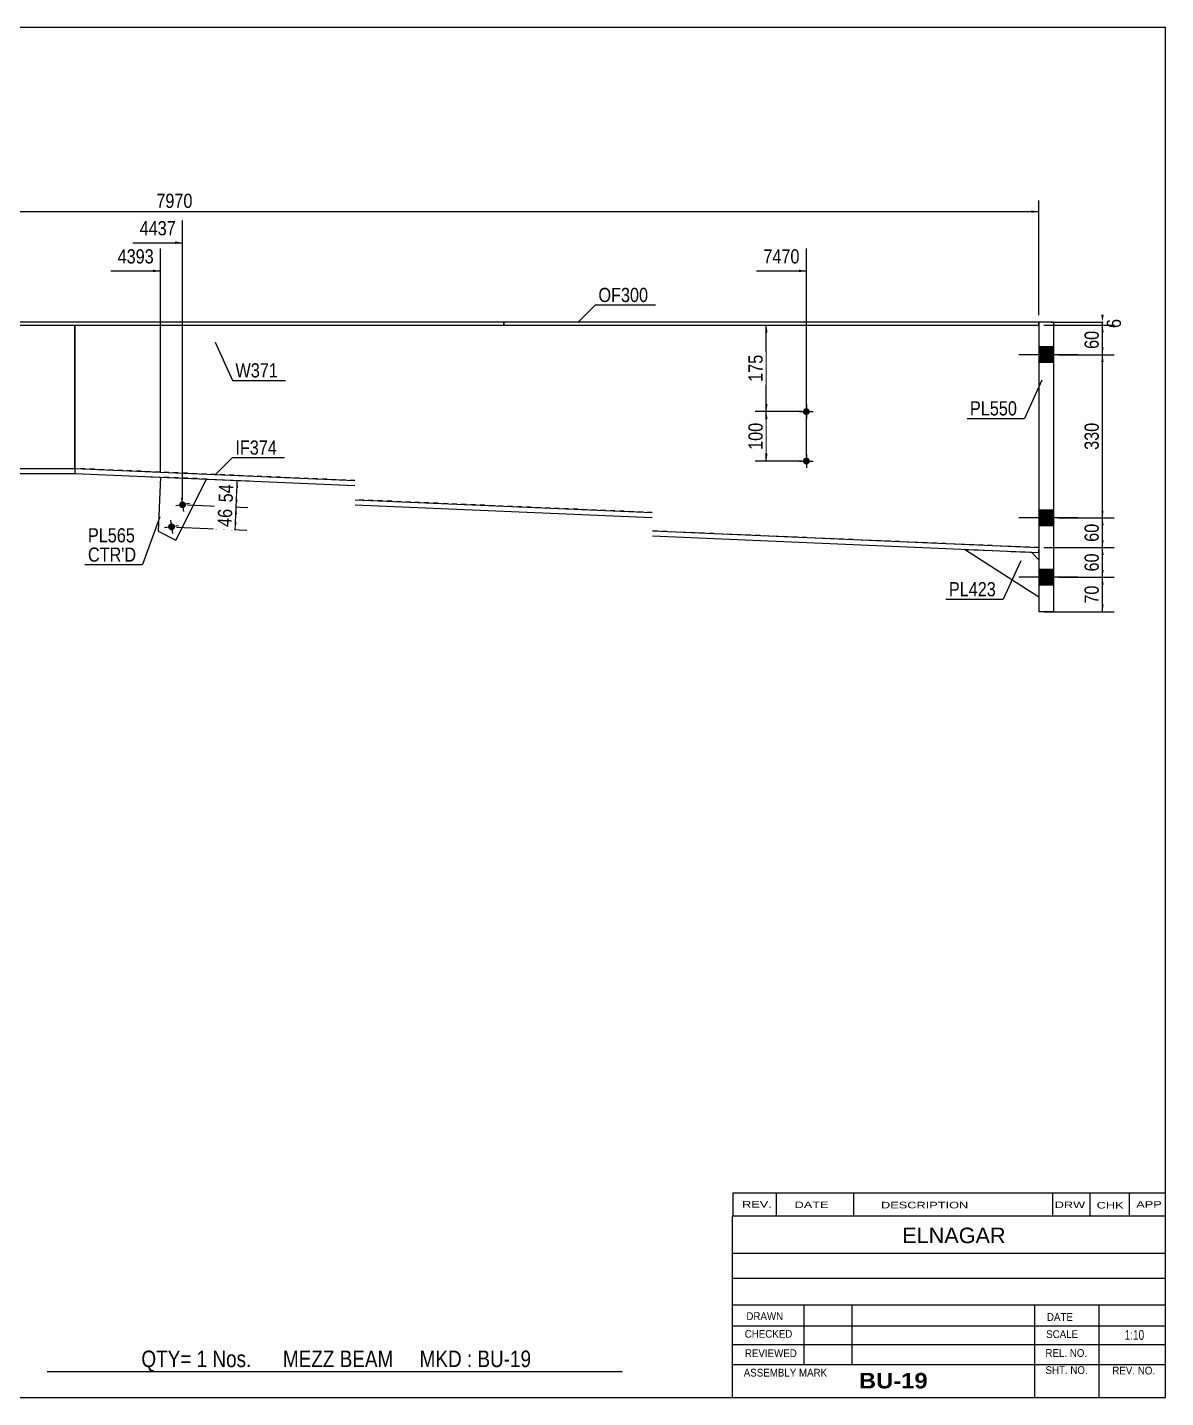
# Model space of a CAD drawing. Header units: millimetres. Extents: x -30 to 372, y -194 to 83.
# Drawn here: x 142 to 372.2, y -194.3 to 82.7 of the extents above; entities that cross this region are included whole.
import ezdxf

# ---------------------------------------------------------------- set-up
doc = ezdxf.new("R2010")
doc.units = ezdxf.units.MM
doc.linetypes.add('DXK_LINE_DOT1', pattern=[1.8814, 0.9407, -0.9407])
doc.styles.add('Arial', font='ARIAL.TTF', dxfattribs={"height": 0.2})
doc.styles.add('Arial Bold', font='ARIALBD.TTF', dxfattribs={"height": 0.2})
doc.styles.add('Arial Narrow', font='ARIALN.TTF', dxfattribs={"height": 0.2})

# ---------------------------------------------------------------- blocks, each defined once
blk = doc.blocks.new('Unknown-627318015-1211')
at = {"color": 5, "linetype": 'Continuous'}
for p, q in [((372.18, 82.67), (-27.82, 82.67)), ((-27.82, 82.67), (-27.82, -194.33)), ((372.18, -194.33), (372.18, 82.67)), ((-27.82, -194.33), (372.18, -194.33))]:
    blk.add_line(p, q, dxfattribs=at)
at = {"color": 174, "linetype": 'Continuous', "style": 'Arial'}
blk.add_text('Tekla structures', height=1.9102, rotation=90, dxfattribs=at).set_placement((-28.32, -193.83))
blk = doc.blocks.new('Bolt-627318015-1239 - 1232')
at = {"linetype": 'Continuous'}
blk.add_hatch(color=3, dxfattribs=at).paths.add_polyline_path([(171.87, -18.19, -1), (170.49, -18.41, -1)])
at = {"color": 3, "linetype": 'Continuous'}
for p, q in [((172.56, -18.08), (169.79, -18.52)), ((170.96, -16.92), (171.4, -19.68))]:
    blk.add_line(p, q, dxfattribs=at)
blk = doc.blocks.new('Bolt-627318015-1235 - 1232')
at = {"linetype": 'Continuous'}
for points in [[(299.54, 5.7), (299.68, 5.68), (299.82, 5.64), (299.95, 5.57), (300.06, 5.47), (300.14, 5.35), (300.2, 5.22), (300.23, 5.07), (300.23, 4.93), (300.2, 4.78), (300.14, 4.65), (300.06, 4.53), (299.95, 4.43), (299.82, 4.36), (299.68, 4.32), (299.54, 4.3), (299.39, 4.32), (299.25, 4.36), (299.13, 4.43), (299.02, 4.53), (298.93, 4.65), (298.87, 4.78), (298.84, 4.93), (298.84, 5.07), (298.87, 5.22), (298.93, 5.35), (299.02, 5.47), (299.13, 5.57), (299.25, 5.64), (299.39, 5.68)], [(299.54, -4.3), (299.68, -4.32), (299.82, -4.36), (299.95, -4.43), (300.06, -4.53), (300.14, -4.65), (300.2, -4.78), (300.23, -4.93), (300.23, -5.07), (300.2, -5.22), (300.14, -5.35), (300.06, -5.47), (299.95, -5.57), (299.82, -5.64), (299.68, -5.68), (299.54, -5.7), (299.39, -5.68), (299.25, -5.64), (299.13, -5.57), (299.02, -5.47), (298.93, -5.35), (298.87, -5.22), (298.84, -5.07), (298.84, -4.93), (298.87, -4.78), (298.93, -4.65), (299.02, -4.53), (299.13, -4.43), (299.25, -4.36), (299.39, -4.32)]]:
    blk.add_hatch(color=3, dxfattribs=at).paths.add_polyline_path(points)
at = {"color": 3, "linetype": 'Continuous'}
for p, q in [((299.54, 6.4), (299.54, 3.6)), ((298.14, 5), (300.94, 5)), ((298.14, -5), (300.94, -5)), ((299.54, -3.6), (299.54, -6.4))]:
    blk.add_line(p, q, dxfattribs=at)
blk = doc.blocks.new('Bolt-627318015-1278 - 1232')
at = {"linetype": 'Continuous'}
for points in [[(346.54, 18.1), (346.54, 14.9), (349.54, 14.9), (349.54, 18.1)], [(346.54, 18.1), (346.54, 14.9), (349.54, 14.9), (349.54, 18.1)], [(346.54, -14.9), (346.54, -18.1), (349.54, -18.1), (349.54, -14.9)], [(346.54, -14.9), (346.54, -18.1), (349.54, -18.1), (349.54, -14.9)], [(346.54, -26.9), (346.54, -30.1), (349.54, -30.1), (349.54, -26.9)], [(346.54, -26.9), (346.54, -30.1), (349.54, -30.1), (349.54, -26.9)]]:
    blk.add_hatch(color=3, dxfattribs=at).paths.add_polyline_path(points)
at = {"color": 3, "linetype": 'Continuous'}
for p, q in [((349.54, 18.1), (346.54, 18.1)), ((349.54, 18.1), (346.54, 18.1)), ((354.44, 16.5), (342.54, 16.5)), ((354.44, 16.5), (342.54, 16.5)), ((349.54, 14.9), (346.54, 14.9)), ((349.54, 14.9), (346.54, 14.9)), ((354.44, -16.5), (342.54, -16.5)), ((354.44, -16.5), (342.54, -16.5)), ((349.54, -14.9), (346.54, -14.9)), ((349.54, -14.9), (346.54, -14.9)), ((349.54, -18.1), (346.54, -18.1)), ((349.54, -18.1), (346.54, -18.1)), ((349.54, -26.9), (346.54, -26.9)), ((349.54, -26.9), (346.54, -26.9)), ((354.44, -28.5), (342.54, -28.5)), ((354.44, -28.5), (342.54, -28.5)), ((349.54, -30.1), (346.54, -30.1)), ((349.54, -30.1), (346.54, -30.1))]:
    blk.add_line(p, q, dxfattribs=at)
blk = doc.blocks.new('Bolt-627318015-1238 - 1232')
at = {"linetype": 'Continuous'}
blk.add_hatch(color=3, dxfattribs=at).paths.add_polyline_path([(174.1, -13.72, -1), (172.72, -13.94, -1)])
at = {"color": 3, "linetype": 'Continuous'}
for p, q in [((174.8, -13.61), (172.03, -14.05)), ((173.19, -12.44), (173.63, -15.21))]:
    blk.add_line(p, q, dxfattribs=at)
blk = doc.blocks.new('Part-627318015-1443 - 1232')
at = {"color": 2, "linetype": 'Continuous'}
for p, q in [((349.54, 23.1), (346.54, 23.1)), ((346.54, 23.1), (346.54, -35.5)), ((349.54, 23.1), (349.54, -35.5)), ((349.54, -35.5), (346.54, -35.5))]:
    blk.add_line(p, q, dxfattribs=at)
blk = doc.blocks.new('Part-627318015-1389 - 1232')
at = {"color": 2, "linetype": 'Continuous'}
for p, q in [((168.96, -8.25), (168.49, -19.19)), ((172.07, -20.98), (178.24, -8.64)), ((168.49, -19.19), (172.07, -20.98))]:
    blk.add_line(p, q, dxfattribs=at)
at = {"color": 7, "linetype": 'DXK_LINE_DOT1'}
blk.add_line((178.24, -8.64), (168.96, -8.25), dxfattribs=at)
blk = doc.blocks.new('Part-627318015-1438 - 1232')
at = {"color": 2, "linetype": 'Continuous'}
for p, q in [((346.54, -32.5), (331.55, -22.86)), ((345.04, -23.44), (346.54, -25))]:
    blk.add_line(p, q, dxfattribs=at)
at = {"color": 7, "linetype": 'DXK_LINE_DOT1'}
for p, q in [((331.55, -22.86), (345.04, -23.44)), ((346.54, -25), (346.54, -32.5))]:
    blk.add_line(p, q, dxfattribs=at)
blk = doc.blocks.new('Part-627318015-1465 - 1232')
at = {"color": 2, "linetype": 'Continuous'}
for p, q in [((151.66, -6.5), (151.62, -7.5)), ((151.62, -7.5), (208.24, -9.93)), ((151.66, -6.5), (208.24, -8.93)), ((208.34, -12.82), (268.34, -15.4)), ((208.34, -13.82), (268.34, -16.4)), ((268.44, -19.14), (346.54, -22.5)), ((268.44, -20.14), (346.49, -23.5)), ((346.54, -22.5), (346.49, -23.5))]:
    blk.add_line(p, q, dxfattribs=at)
blk = doc.blocks.new('Part-627318015-1558 - 1232')
at = {"color": 2, "linetype": 'Continuous'}
for p, q in [((238.34, 23.1), (238.34, 22.5)), ((268.34, 23.1), (238.34, 23.1)), ((238.34, 22.5), (268.34, 22.5)), ((346.54, 23.1), (268.44, 23.1)), ((268.44, 22.5), (346.54, 22.5)), ((346.54, 22.5), (346.54, 23.1))]:
    blk.add_line(p, q, dxfattribs=at)
blk = doc.blocks.new('Part-627318015-1487 - 1232')
at = {"color": 2, "linetype": 'Continuous'}
for p, q in [((101.66, -6.5), (101.66, -7.5)), ((101.66, -6.5), (151.66, -6.5)), ((101.66, -7.5), (151.66, -7.5)), ((151.66, -6.5), (151.66, -7.5))]:
    blk.add_line(p, q, dxfattribs=at)
blk = doc.blocks.new('Part-627318015-1514 - 1232')
at = {"color": 2, "linetype": 'Continuous'}
blk.add_line((151.66, -6.5), (151.66, 22.5), dxfattribs=at)
at = {"color": 7, "linetype": 'DXK_LINE_DOT1'}
for p, q in [((151.66, 22.5), (208.24, 22.5)), ((208.34, 22.5), (268.34, 22.5)), ((268.44, 22.5), (346.54, 22.5)), ((346.54, 22.5), (346.54, -22.5)), ((208.24, -8.93), (151.66, -6.5)), ((268.34, -15.4), (208.34, -12.82)), ((346.54, -22.5), (268.44, -19.14))]:
    blk.add_line(p, q, dxfattribs=at)
blk = doc.blocks.new('Part-627318015-1580 - 1232')
at = {"color": 2, "linetype": 'Continuous'}
for p, q in [((101.66, 22.5), (101.66, -6.5)), ((151.66, 22.5), (151.66, -6.5))]:
    blk.add_line(p, q, dxfattribs=at)
at = {"color": 7, "linetype": 'DXK_LINE_DOT1'}
for p, q in [((101.66, 22.5), (151.66, 22.5)), ((101.66, -6.5), (151.66, -6.5))]:
    blk.add_line(p, q, dxfattribs=at)
blk = doc.blocks.new('Part-627318015-1585 - 1232')
at = {"color": 2, "linetype": 'Continuous'}
for p, q in [((0, 23.1), (0, 22.5)), ((44.99, 23.1), (0, 23.1)), ((0, 22.5), (44.99, 22.5)), ((208.24, 23.1), (45.09, 23.1)), ((45.09, 22.5), (208.24, 22.5)), ((238.34, 23.1), (208.34, 23.1)), ((208.34, 22.5), (238.34, 22.5)), ((238.34, 22.5), (238.34, 23.1))]:
    blk.add_line(p, q, dxfattribs=at)
blk = doc.blocks.new('StraightDimension-627318015-3247 - 1232')
at = {"linetype": 'Continuous'}
for points in [[(359.16, -24), (359.41, -22.5), (359.66, -24)], [(359.66, -27), (359.41, -28.5), (359.16, -27)]]:
    blk.add_hatch(color=7, dxfattribs=at).paths.add_polyline_path(points)
at = {"color": 7, "linetype": 'Continuous'}
for p, q in [((347.54, -22.5), (361.81, -22.5)), ((359.41, -28.5), (359.41, -22.5)), ((350.54, -28.5), (361.81, -28.5))]:
    blk.add_line(p, q, dxfattribs=at)
at = {"color": 0}
blk.add_wipeout([(359.26, -23.07), (355.06, -23.07), (355.06, -27.93), (359.26, -27.93)], dxfattribs=at)
at = {"color": 3, "style": 'Arial Narrow'}
blk.add_text('60', height=2.863, rotation=90.0002, dxfattribs=at).set_placement((358.66, -27.33))
blk = doc.blocks.new('StraightDimension-627318015-3243 - 1232')
at = {"linetype": 'Continuous'}
for points in [[(359.66, 24.6), (359.41, 23.1), (359.16, 24.6)], [(359.16, 21), (359.41, 22.5), (359.66, 21)]]:
    blk.add_hatch(color=7, dxfattribs=at).paths.add_polyline_path(points)
at = {"color": 7, "linetype": 'Continuous'}
for p, q in [((347.54, 22.5), (361.66, 22.5)), ((349.04, 23.1), (361.66, 23.1)), ((359.41, 22.5), (359.41, 23.1))]:
    blk.add_line(p, q, dxfattribs=at)
at = {"color": 0}
blk.add_wipeout([(363.76, 24.31), (359.56, 24.31), (359.56, 21.29), (363.76, 21.29)], dxfattribs=at)
at = {"color": 3, "style": 'Arial Narrow'}
blk.add_text('6', height=2.86, rotation=90.0002, dxfattribs=at).set_placement((363.16, 21.89))
blk = doc.blocks.new('StraightDimension-627318015-3244 - 1232')
at = {"linetype": 'Continuous'}
for points in [[(359.16, 21), (359.41, 22.5), (359.66, 21)], [(359.66, 18), (359.41, 16.5), (359.16, 18)]]:
    blk.add_hatch(color=7, dxfattribs=at).paths.add_polyline_path(points)
at = {"color": 7, "linetype": 'Continuous'}
for p, q in [((347.54, 22.5), (361.81, 22.5)), ((359.41, 16.5), (359.41, 22.5)), ((350.54, 16.5), (361.81, 16.5))]:
    blk.add_line(p, q, dxfattribs=at)
at = {"color": 0}
blk.add_wipeout([(359.26, 21.93), (355.06, 21.93), (355.06, 17.07), (359.26, 17.07)], dxfattribs=at)
at = {"color": 3, "style": 'Arial Narrow'}
blk.add_text('60', height=2.863, rotation=90.0002, dxfattribs=at).set_placement((358.66, 17.67))
blk = doc.blocks.new('StraightDimension-627318015-3245 - 1232')
at = {"linetype": 'Continuous'}
for points in [[(359.16, 15), (359.41, 16.5), (359.66, 15)], [(359.66, -15), (359.41, -16.5), (359.16, -15)]]:
    blk.add_hatch(color=7, dxfattribs=at).paths.add_polyline_path(points)
at = {"color": 7, "linetype": 'Continuous'}
for p, q in [((350.54, 16.5), (361.81, 16.5)), ((359.41, -16.5), (359.41, 16.5)), ((350.54, -16.5), (361.81, -16.5))]:
    blk.add_line(p, q, dxfattribs=at)
at = {"color": 0}
blk.add_wipeout([(359.26, 3.34), (355.06, 3.34), (355.06, -3.34), (359.26, -3.34)], dxfattribs=at)
at = {"color": 3, "style": 'Arial Narrow'}
blk.add_text('330', height=2.863, rotation=90.0002, dxfattribs=at).set_placement((358.66, -2.74))
blk = doc.blocks.new('StraightDimension-627318015-3248 - 1232')
at = {"linetype": 'Continuous'}
for points in [[(359.16, -30), (359.41, -28.5), (359.66, -30)], [(359.66, -34), (359.41, -35.5), (359.16, -34)]]:
    blk.add_hatch(color=7, dxfattribs=at).paths.add_polyline_path(points)
at = {"color": 7, "linetype": 'Continuous'}
for p, q in [((350.54, -28.5), (361.81, -28.5)), ((359.41, -35.5), (359.41, -28.5)), ((347.54, -35.5), (361.81, -35.5))]:
    blk.add_line(p, q, dxfattribs=at)
at = {"color": 0}
blk.add_wipeout([(359.26, -29.57), (355.06, -29.57), (355.06, -34.43), (359.26, -34.43)], dxfattribs=at)
at = {"color": 3, "style": 'Arial Narrow'}
blk.add_text('70', height=2.863, rotation=90.0002, dxfattribs=at).set_placement((358.66, -33.83))
blk = doc.blocks.new('StraightDimension-627318015-1842 - 1232')
at = {"linetype": 'Continuous'}
for points in [[(-1.5, 45.17), (-3, 45.42), (-1.5, 45.67)], [(345.04, 45.67), (346.54, 45.42), (345.04, 45.17)]]:
    blk.add_hatch(color=7, dxfattribs=at).paths.add_polyline_path(points)
at = {"color": 7, "linetype": 'Continuous'}
for p, q in [((-3, 24.5), (-3, 47.67)), ((346.54, 24.5), (346.54, 47.67)), ((-3, 45.42), (346.54, 45.42))]:
    blk.add_line(p, q, dxfattribs=at)
at = {"color": 0}
blk.add_wipeout([(176.02, 45.57), (176.02, 49.77), (167.51, 49.77), (167.51, 45.57)], dxfattribs=at)
at = {"color": 3, "style": 'Arial Narrow'}
blk.add_text('7970', height=2.863, dxfattribs=at).set_placement((168.11, 46.17))
blk = doc.blocks.new('StraightDimension-627318015-2700 - 1232')
at = {"linetype": 'Continuous'}
blk.add_hatch(color=7, dxfattribs=at).paths.add_polyline_path([(167.46, 33.69), (168.96, 33.44), (167.46, 33.19)])
at = {"color": 7, "linetype": 'Continuous'}
for p, q in [((168.96, -7.25), (168.96, 37.94)), ((158.9, 33.44), (168.96, 33.44))]:
    blk.add_line(p, q, dxfattribs=at)
at = {"color": 0}
blk.add_wipeout([(168.19, 34.34), (168.19, 38.54), (159.68, 38.54), (159.68, 34.34)], dxfattribs=at)
at = {"color": 3, "style": 'Arial Narrow'}
blk.add_text('4393', height=2.863, dxfattribs=at).set_placement((160.28, 34.94))
blk = doc.blocks.new('StraightDimension-627318015-2698 - 1232')
at = {"linetype": 'Continuous'}
blk.add_hatch(color=7, dxfattribs=at).paths.add_polyline_path([(298.04, 33.69), (299.54, 33.44), (298.04, 33.19)])
at = {"color": 7, "linetype": 'Continuous'}
for p, q in [((299.54, -4), (299.54, 37.94)), ((289.47, 33.44), (299.54, 33.44))]:
    blk.add_line(p, q, dxfattribs=at)
at = {"color": 0}
blk.add_wipeout([(298.76, 34.34), (298.76, 38.54), (290.25, 38.54), (290.25, 34.34)], dxfattribs=at)
at = {"color": 3, "style": 'Arial Narrow'}
blk.add_text('7470', height=2.863, dxfattribs=at).set_placement((290.85, 34.94))
blk = doc.blocks.new('StraightDimension-627318015-1686 - 1232')
at = {"linetype": 'Continuous'}
for points in [[(291.2, 3.5), (291.45, 5), (291.7, 3.5)], [(291.7, -3.5), (291.45, -5), (291.2, -3.5)]]:
    blk.add_hatch(color=7, dxfattribs=at).paths.add_polyline_path(points)
at = {"color": 7, "linetype": 'Continuous'}
for p, q in [((298.54, 5), (289.2, 5)), ((291.45, -5), (291.45, 5)), ((298.54, -5), (289.2, -5))]:
    blk.add_line(p, q, dxfattribs=at)
at = {"color": 0}
blk.add_wipeout([(291.3, 3.34), (287.1, 3.34), (287.1, -3.34), (291.3, -3.34)], dxfattribs=at)
at = {"color": 3, "style": 'Arial Narrow'}
blk.add_text('100', height=2.863, rotation=90.0002, dxfattribs=at).set_placement((290.7, -2.74))
blk = doc.blocks.new('StraightDimension-627318015-1685 - 1232')
at = {"linetype": 'Continuous'}
for points in [[(291.2, 21), (291.45, 22.5), (291.7, 21)], [(291.7, 6.5), (291.45, 5), (291.2, 6.5)]]:
    blk.add_hatch(color=7, dxfattribs=at).paths.add_polyline_path(points)
at = {"color": 7, "linetype": 'Continuous'}
for p, q in [((152.66, 22.5), (293.85, 22.5)), ((291.45, 5), (291.45, 22.5)), ((298.54, 5), (289.2, 5))]:
    blk.add_line(p, q, dxfattribs=at)
at = {"color": 0}
blk.add_wipeout([(291.3, 17.09), (287.1, 17.09), (287.1, 10.41), (291.3, 10.41)], dxfattribs=at)
at = {"color": 3, "style": 'Arial Narrow'}
blk.add_text('175', height=2.863, rotation=90.0002, dxfattribs=at).set_placement((290.7, 11.01))
blk = doc.blocks.new('StraightDimension-627318015-1853 - 1232')
at = {"linetype": 'Continuous'}
for points in [[(184.16, -10.4), (184.47, -8.91), (184.65, -10.42)], [(184.55, -12.8), (184.24, -14.29), (184.05, -12.78)]]:
    blk.add_hatch(color=7, dxfattribs=at).paths.add_polyline_path(points)
at = {"color": 7, "linetype": 'Continuous'}
for p, q in [((166.99, -8.16), (186.87, -9.01)), ((184.24, -14.29), (184.47, -8.91)), ((174.41, -13.87), (186.64, -14.4))]:
    blk.add_line(p, q, dxfattribs=at)
at = {"color": 0}
blk.add_wipeout([(184.31, -9.17), (180.11, -8.99), (179.9, -13.84), (184.1, -14.02)], dxfattribs=at)
at = {"color": 3, "style": 'Arial Narrow'}
blk.add_text('54', height=2.863, rotation=87.5365, dxfattribs=at).set_placement((183.53, -13.4))
blk = doc.blocks.new('StraightDimension-627318015-1878 - 1232')
at = {"linetype": 'Continuous'}
for points in [[(183.92, -15.78), (184.24, -14.29), (184.42, -15.8)], [(184.36, -17.36), (184.04, -18.85), (183.86, -17.34)]]:
    blk.add_hatch(color=7, dxfattribs=at).paths.add_polyline_path(points)
at = {"color": 7, "linetype": 'Continuous'}
for p, q in [((174.41, -13.87), (186.64, -14.4)), ((184.04, -18.85), (184.24, -14.29)), ((172.18, -18.34), (186.44, -18.96))]:
    blk.add_line(p, q, dxfattribs=at)
at = {"color": 0}
blk.add_wipeout([(184.09, -14.14), (179.9, -13.96), (179.69, -18.81), (183.89, -18.99)], dxfattribs=at)
at = {"color": 3, "style": 'Arial Narrow'}
blk.add_text('46', height=2.863, rotation=87.5365, dxfattribs=at).set_placement((183.31, -18.37))
blk = doc.blocks.new('StraightDimension-627318015-2699 - 1232')
at = {"linetype": 'Continuous'}
blk.add_hatch(color=7, dxfattribs=at).paths.add_polyline_path([(171.91, 39.39), (173.41, 39.14), (171.91, 38.89)])
at = {"color": 7, "linetype": 'Continuous'}
for p, q in [((173.41, -12.83), (173.41, 43.64)), ((163.35, 39.14), (173.41, 39.14))]:
    blk.add_line(p, q, dxfattribs=at)
at = {"color": 0}
blk.add_wipeout([(172.64, 40.04), (172.64, 44.24), (164.13, 44.24), (164.13, 40.04)], dxfattribs=at)
at = {"color": 3, "style": 'Arial Narrow'}
blk.add_text('4437', height=2.863, dxfattribs=at).set_placement((164.73, 40.64))
blk = doc.blocks.new('StraightDimension-627318015-3246 - 1232')
at = {"linetype": 'Continuous'}
for points in [[(359.16, -18), (359.41, -16.5), (359.66, -18)], [(359.66, -21), (359.41, -22.5), (359.16, -21)]]:
    blk.add_hatch(color=7, dxfattribs=at).paths.add_polyline_path(points)
at = {"color": 7, "linetype": 'Continuous'}
for p, q in [((350.54, -16.5), (361.81, -16.5)), ((359.41, -22.5), (359.41, -16.5)), ((347.54, -22.5), (361.81, -22.5))]:
    blk.add_line(p, q, dxfattribs=at)
at = {"color": 0}
blk.add_wipeout([(359.26, -17.07), (355.06, -17.07), (355.06, -21.93), (359.26, -21.93)], dxfattribs=at)
at = {"color": 3, "style": 'Arial Narrow'}
blk.add_text('60', height=2.863, rotation=90.0002, dxfattribs=at).set_placement((358.66, -21.33))
blk = doc.blocks.new('CBS_CALLOFF-627318015-3422')
at = {"color": 7, "linetype": 'Continuous'}
blk.add_line((146.06, -189.06), (262.29, -189.08), dxfattribs=at)
at = {"color": 3, "linetype": 'Continuous', "style": 'Arial Narrow'}
blk.add_text('QTY= 1 Nos.      MEZZ BEAM     MKD : BU-19', height=3.3405, dxfattribs=at).set_placement((165.09, -188.17))
blk = doc.blocks.new('CBS_NAME_BLOG-627318015-3423')
at = {"color": 7, "linetype": 'Continuous'}
for p, q in [((284.59, -157.58), (372.11, -157.58)), ((284.59, -194.29), (284.59, -157.58)), ((284.59, -165.12), (372.11, -165.12)), ((284.67, -170.17), (372.18, -170.17)), ((284.59, -175.55), (372.11, -175.55)), ((299.12, -187.65), (299.12, -175.55)), ((308.8, -187.63), (308.8, -175.56)), ((345.72, -194.29), (345.72, -175.56)), ((358.77, -194.29), (358.77, -175.55)), ((284.6, -179.85), (372.18, -179.83)), ((284.59, -183.59), (372.11, -183.59)), ((284.59, -187.63), (372.11, -187.63)), ((284.59, -194.33), (372.18, -194.33))]:
    blk.add_line(p, q, dxfattribs=at)
at = {"color": 3, "linetype": 'Continuous', "style": 'Arial'}
blk.add_text('ELNAGAR', height=3.133, dxfattribs=at).set_placement((318.92, -163.11))
at = {"color": 3, "linetype": 'Continuous'}
for s, height, style, width, p in [('DRAWN', 1.566, 'Arial', 0.9, (287.42, -178.65)), ('DATE', 1.566, 'Arial', 0.9, (348.19, -178.82)), ('CHECKED', 1.566, 'Arial', 0.9, (287.08, -182.23)), ('SCALE', 1.566, 'Arial', 0.9, (348.03, -182.29)), ('1:10', 1.957, 'Arial Narrow', 0.9, (363.92, -182.65)), ('REVIEWED', 1.566, 'Arial', 0.9, (287.11, -186.14)), ('REL. NO.', 1.566, 'Arial', 0.9, (347.89, -186.1)), ('SHT. NO.', 1.566, 'Arial', 0.9, (347.89, -189.56)), ('REV. NO.', 1.566, 'Arial', 0.9, (361.41, -189.65)), ('ASSEMBLY MARK', 1.5663, 'Arial', 0.9, (286.89, -190.08)), ('BU-19', 3.131, 'Arial Bold', 1.1, (310.17, -192.48))]:
    blk.add_text(s, height=height, dxfattribs=dict(at, style=style, width=width)).set_placement(p)
blk = doc.blocks.new('CBS_REVISION-627318015-3424')
at = {"color": 7, "linetype": 'Continuous'}
for p, q in [((284.68, -152.95), (372.18, -152.95)), ((284.68, -152.95), (284.68, -157.58)), ((293.47, -152.95), (293.47, -157.58)), ((309.07, -152.95), (309.07, -157.52)), ((349.32, -152.95), (349.32, -157.58)), ((356.86, -152.95), (356.86, -157.58)), ((364.81, -152.95), (364.81, -157.58)), ((284.68, -157.58), (372.17, -157.58))]:
    blk.add_line(p, q, dxfattribs=at)
at = {"color": 7, "style": 'Arial Narrow', "width": 1.7}
for s, height, p in [('REV.', 1.326, (286.54, -155.91)), ('DATE', 1.326, (297.16, -156.02)), ('DESCRIPTION', 1.3257, (314.64, -156.08)), ('DRW', 1.326, (349.75, -156.02)), ('CHK', 1.326, (358.24, -156.11)), ('APP', 1.326, (366.24, -155.95))]:
    blk.add_text(s, height=height, dxfattribs=at).set_placement(p)
blk = doc.blocks.new('Mark-627318015-1385 - 1232')
at = {"color": 0}
blk.add_wipeout([(163.78, -21.44), (163.78, -18.44), (154.28, -18.44), (154.28, -21.44)], dxfattribs=at)
blk.add_wipeout([(163.78, -21.44), (163.78, -18.44), (154.28, -18.44), (154.28, -21.44)], dxfattribs=at)
blk.add_wipeout([(164.03, -25.34), (164.03, -22.34), (154.28, -22.34), (154.28, -25.34)], dxfattribs=at)
blk.add_wipeout([(164.03, -25.34), (164.03, -22.34), (154.28, -22.34), (154.28, -25.34)], dxfattribs=at)
at = {"color": 7, "linetype": 'Continuous'}
for p in [(168.82, -16.25), (153.68, -25.94)]:
    blk.add_line(p, (165.28, -25.94), dxfattribs=at)
at = {"color": 3, "style": 'Arial Narrow'}
blk.add_text('PL565', height=2.863, dxfattribs=at).set_placement((154.28, -21.44))
at = {"color": 1, "style": 'Arial Narrow'}
blk.add_text("CTR'D", height=2.863, dxfattribs=at).set_placement((154.28, -25.34))
blk = doc.blocks.new('Mark-627318015-1434 - 1232')
at = {"color": 7, "linetype": 'Continuous'}
blk.add_line((342.9, -25.2), (339.37, -32.94), dxfattribs=at)
at = {"color": 0}
blk.add_wipeout([(337.87, -32.34), (337.87, -29.34), (328.36, -29.34), (328.36, -32.34)], dxfattribs=at)
blk.add_wipeout([(337.87, -32.34), (337.87, -29.34), (328.36, -29.34), (328.36, -32.34)], dxfattribs=at)
at = {"color": 7, "linetype": 'Continuous'}
blk.add_line((327.76, -32.94), (339.37, -32.94), dxfattribs=at)
at = {"color": 3, "style": 'Arial Narrow'}
blk.add_text('PL423', height=2.863, dxfattribs=at).set_placement((328.36, -32.34))
blk = doc.blocks.new('Mark-627318015-1439 - 1232')
at = {"color": 7, "linetype": 'Continuous'}
blk.add_line((347.17, 11.35), (343.63, 3.62), dxfattribs=at)
at = {"color": 0}
blk.add_wipeout([(342.13, 4.22), (342.13, 7.22), (332.63, 7.22), (332.63, 4.22)], dxfattribs=at)
blk.add_wipeout([(342.13, 4.22), (342.13, 7.22), (332.63, 7.22), (332.63, 4.22)], dxfattribs=at)
at = {"color": 7, "linetype": 'Continuous'}
blk.add_line((332.03, 3.62), (343.63, 3.62), dxfattribs=at)
at = {"color": 3, "style": 'Arial Narrow'}
blk.add_text('PL550', height=2.863, dxfattribs=at).set_placement((332.63, 4.22))
blk = doc.blocks.new('Mark-627318015-1461 - 1232')
at = {"color": 0}
blk.add_wipeout([(192.5, -3.7), (192.5, -0.7), (184.09, -0.7), (184.09, -3.7)], dxfattribs=at)
blk.add_wipeout([(192.5, -3.7), (192.5, -0.7), (184.09, -0.7), (184.09, -3.7)], dxfattribs=at)
at = {"color": 7, "linetype": 'Continuous'}
for p, q in [((179.95, -7.83), (183.49, -4.3)), ((183.49, -4.3), (194, -4.3))]:
    blk.add_line(p, q, dxfattribs=at)
at = {"color": 3, "style": 'Arial Narrow'}
blk.add_text('IF374', height=2.863, dxfattribs=at).set_placement((184.09, -3.7))
blk = doc.blocks.new('Mark-627318015-1510 - 1232')
at = {"color": 0}
blk.add_wipeout([(192.7, 11.9), (192.7, 14.9), (184.11, 14.9), (184.11, 11.9)], dxfattribs=at)
blk.add_wipeout([(192.7, 11.9), (192.7, 14.9), (184.11, 14.9), (184.11, 11.9)], dxfattribs=at)
at = {"color": 7, "linetype": 'Continuous'}
for p, q in [((179.98, 19.04), (183.51, 11.3)), ((183.51, 11.3), (194.2, 11.3))]:
    blk.add_line(p, q, dxfattribs=at)
at = {"color": 3, "style": 'Arial Narrow'}
blk.add_text('W371', height=2.863, dxfattribs=at).set_placement((184.11, 11.9))
blk = doc.blocks.new('Mark-627318015-1554 - 1232')
at = {"color": 0}
blk.add_wipeout([(267.55, 27.15), (267.55, 30.15), (257.5, 30.15), (257.5, 27.15)], dxfattribs=at)
blk.add_wipeout([(267.55, 27.15), (267.55, 30.15), (257.5, 30.15), (257.5, 27.15)], dxfattribs=at)
at = {"color": 7, "linetype": 'Continuous'}
for p, q in [((253.36, 23.01), (256.9, 26.55)), ((256.9, 26.55), (269.05, 26.55))]:
    blk.add_line(p, q, dxfattribs=at)
at = {"color": 3, "style": 'Arial Narrow'}
blk.add_text('OF300', height=2.863, dxfattribs=at).set_placement((257.5, 27.15))

msp = doc.modelspace()

# ---------------------------------------------------------------- block references
for name in ['Unknown-627318015-1211', 'Part-627318015-1585 - 1232', 'Part-627318015-1580 - 1232', 'Part-627318015-1514 - 1232', 'Part-627318015-1558 - 1232', 'Part-627318015-1443 - 1232', 'Bolt-627318015-1278 - 1232', 'Bolt-627318015-1235 - 1232', 'Part-627318015-1487 - 1232', 'Part-627318015-1465 - 1232', 'Part-627318015-1389 - 1232', 'Bolt-627318015-1238 - 1232', 'Bolt-627318015-1239 - 1232', 'Part-627318015-1438 - 1232', 'CBS_REVISION-627318015-3424', 'CBS_NAME_BLOG-627318015-3423', 'CBS_CALLOFF-627318015-3422']:
    msp.add_blockref(name, (0, 0))

# ---------------------------------------------------------------- next in the draw order: block references
for name in ['StraightDimension-627318015-3243 - 1232', 'Mark-627318015-1439 - 1232', 'Mark-627318015-1385 - 1232', 'StraightDimension-627318015-3247 - 1232', 'Mark-627318015-1434 - 1232']:
    msp.add_blockref(name, (0, 0))

# ---------------------------------------------------------------- next in the draw order: block references
for name in ['StraightDimension-627318015-1842 - 1232', 'StraightDimension-627318015-3244 - 1232', 'StraightDimension-627318015-3248 - 1232']:
    msp.add_blockref(name, (0, 0))

# ---------------------------------------------------------------- next in the draw order: block references
for name in ['StraightDimension-627318015-2700 - 1232', 'StraightDimension-627318015-2698 - 1232', 'StraightDimension-627318015-3245 - 1232']:
    msp.add_blockref(name, (0, 0))

# ---------------------------------------------------------------- next in the draw order: block references
for name in ['StraightDimension-627318015-1686 - 1232', 'StraightDimension-627318015-1853 - 1232', 'StraightDimension-627318015-3246 - 1232']:
    msp.add_blockref(name, (0, 0))

# ---------------------------------------------------------------- next in the draw order: block references
for name in ['StraightDimension-627318015-1685 - 1232', 'Mark-627318015-1461 - 1232', 'StraightDimension-627318015-1878 - 1232']:
    msp.add_blockref(name, (0, 0))

# ---------------------------------------------------------------- next in the draw order: block references
for name in ['StraightDimension-627318015-2699 - 1232', 'Mark-627318015-1554 - 1232', 'Mark-627318015-1510 - 1232']:
    msp.add_blockref(name, (0, 0))

doc.saveas('drawing.dxf')
